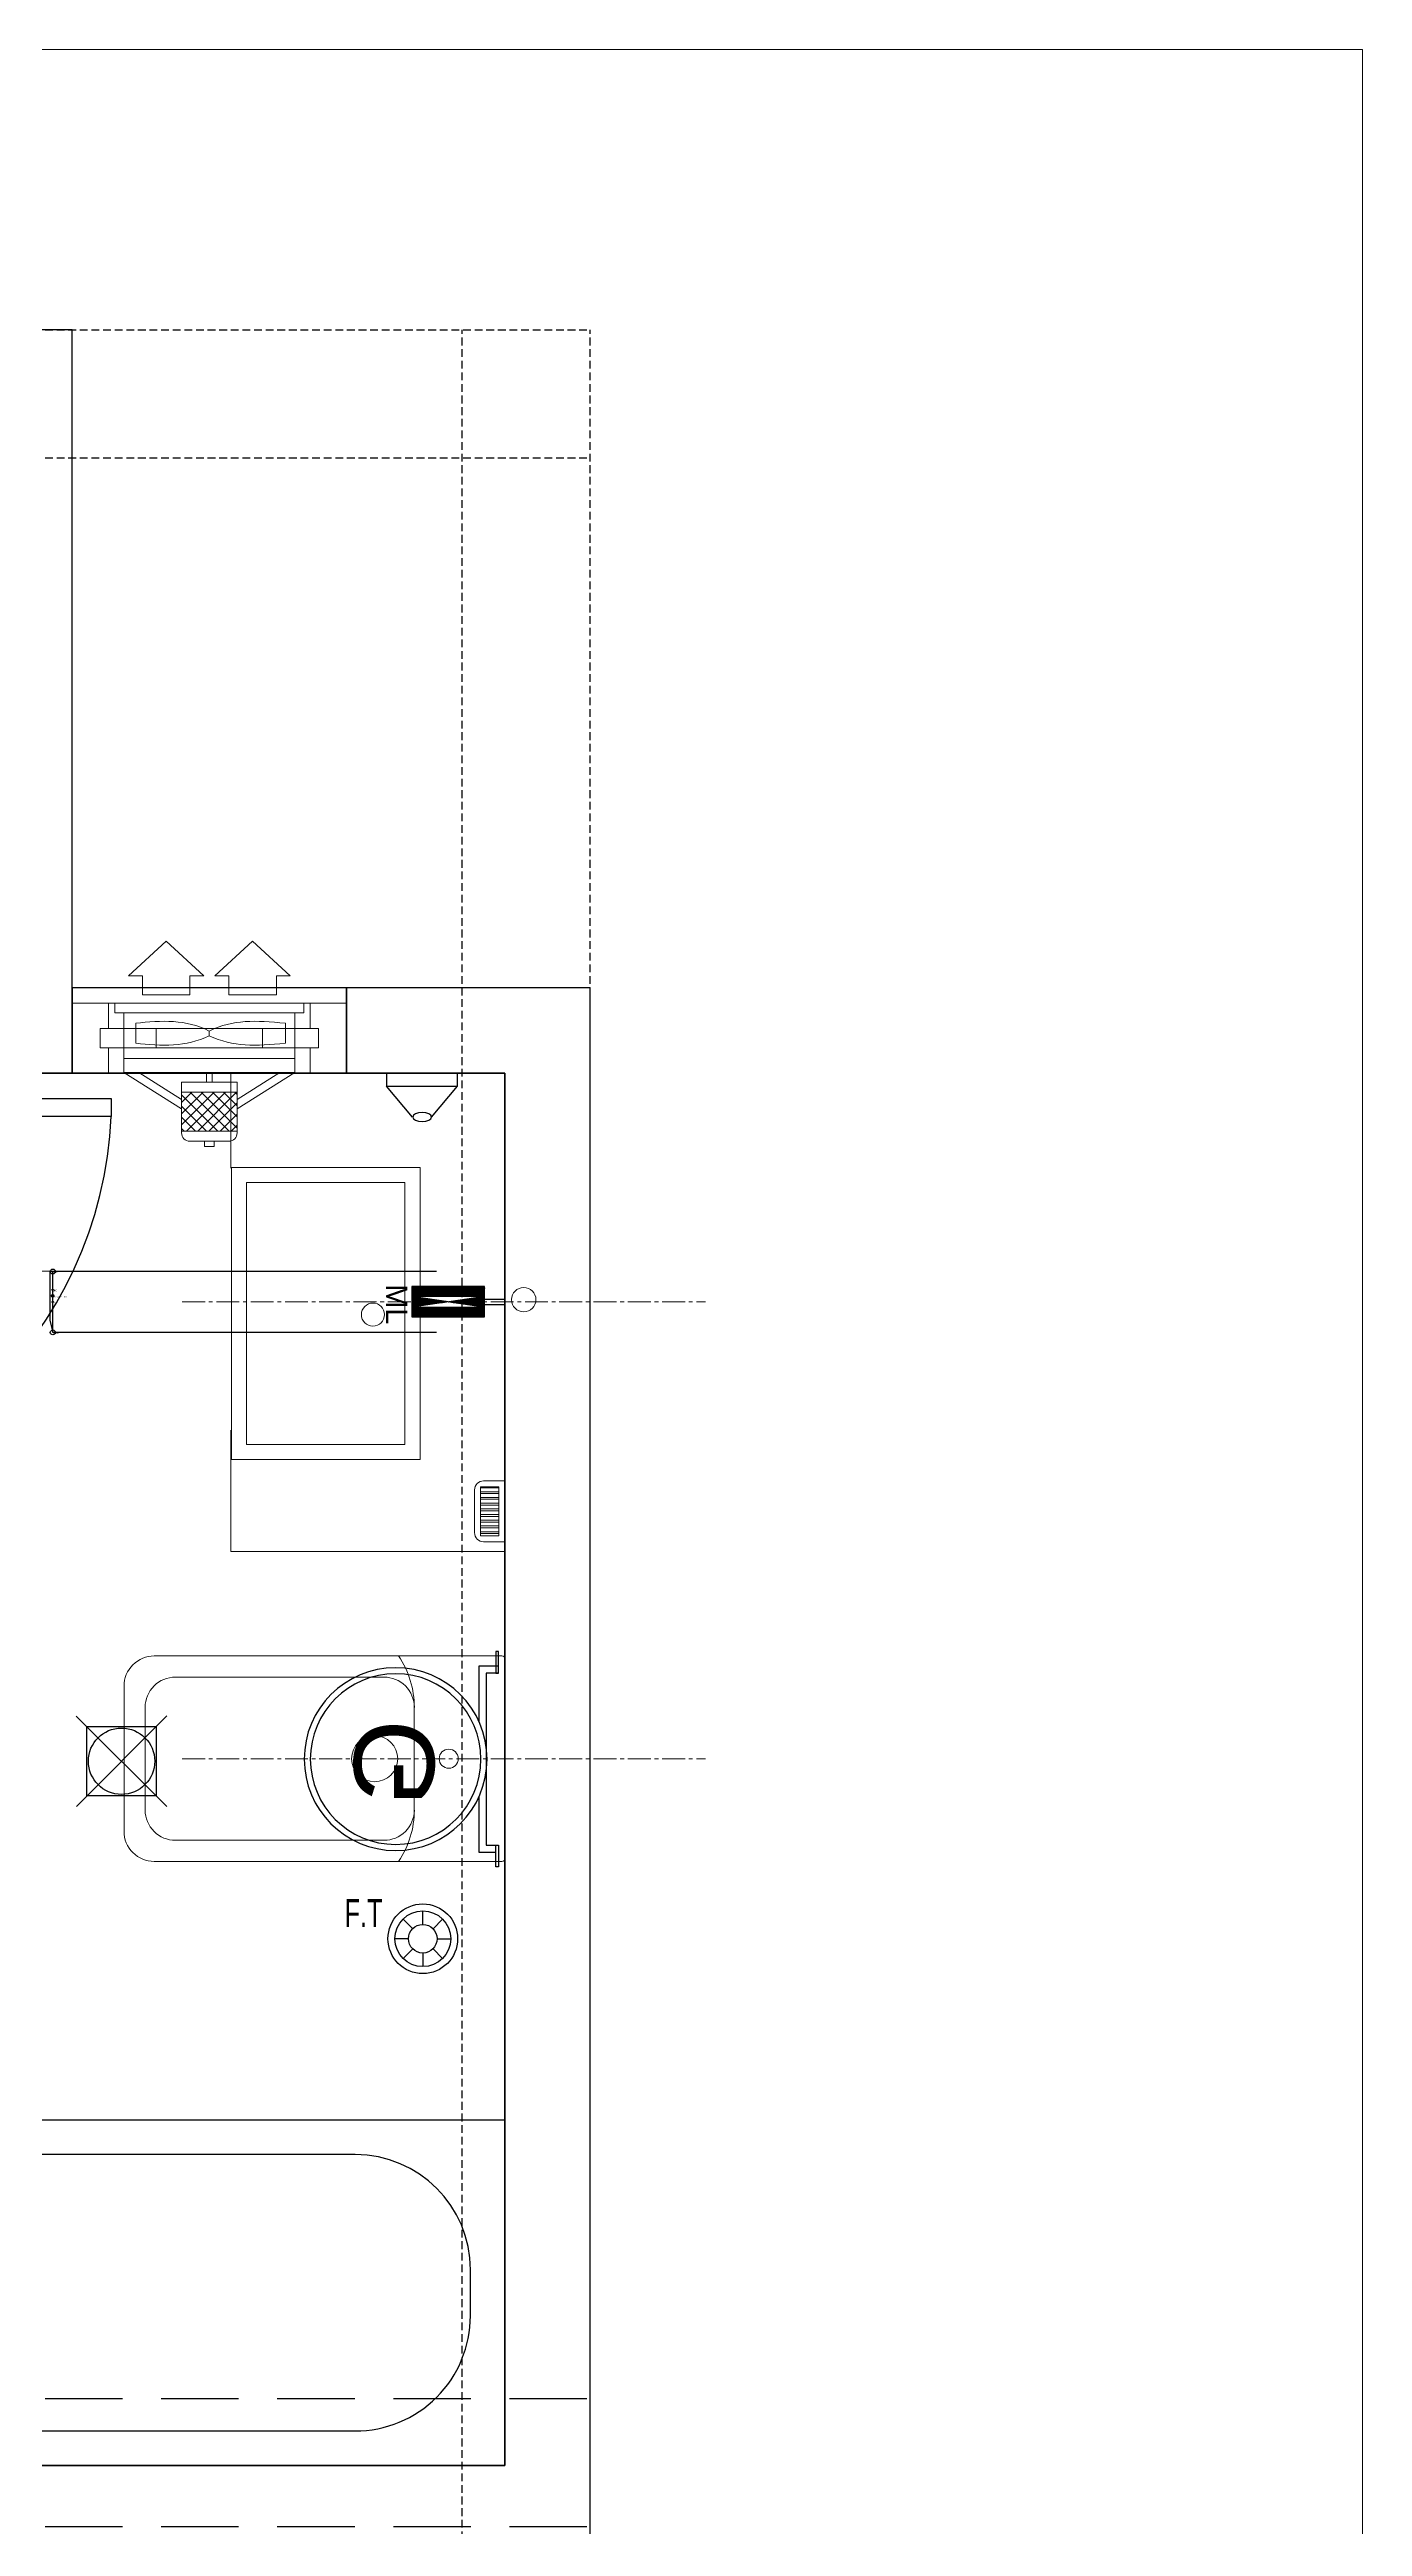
# Model space of a CAD drawing. Header units: millimetres. Extents: x 27934 to 36193, y -8056 to 1263.
# Drawn here: x 34039 to 36193, y -2802 to 1263 of the extents above; entities that cross this region are included whole.
import ezdxf

# ---------------------------------------------------------------- set-up
doc = ezdxf.new("R2010")
doc.units = ezdxf.units.MM
doc.header["$MEASUREMENT"] = 0
doc.linetypes.add('CENTER2', pattern=[1.125, 0.75, -0.125, 0.125, -0.125])
doc.linetypes.add('X-Type B1_lower NEW$0$HIDDENX2', pattern=[19.05, 12.7, -6.35])
for name, color, linetype in [('_CarpetFSI', 191, 'Continuous'), ('_ResiFSI', 190, 'Continuous'), ('_Window', 115, 'Continuous'), ('A-DOOR', 6, 'Continuous'), ('BEAM', 7, 'X-Type B1_lower NEW$0$HIDDENX2'), ('MIRROR LIGHT', 150, 'Continuous'), ('Pantry 1', 4, 'Continuous')]:
    doc.layers.add(name, color=color, linetype=linetype)
for name, color, linetype, lineweight in [('_MAA_Spec_Furniture', 251, 'Continuous', 13), ('A-GLAZ', 54, 'Continuous', 5), ('A-GLAZ-FRAM', 74, 'Continuous', 5), ('FUR', 9, 'Continuous', 9), ('FURNITURE', 250, 'Continuous', 13), ('KUTUPHANE', 4, 'Continuous', 30), ('PP-OUTER', 8, 'Continuous', 30), ('PP-TOILET 2', 8, 'Continuous', 30), ('SH - CWS', 180, 'Continuous', 30), ('SH-CEILING ROSE', 150, 'Continuous', 30), ('SH-Ele-Ceiling Light', 4, 'Continuous', 20), ('SH-Ele-EX fan', 3, 'Continuous', 20), ('SH-EQUIP.', 250, 'Continuous', 5), ('WALL', 8, 'Continuous', 30), ('WALL A', 7, 'Continuous', 5)]:
    doc.layers.add(name, color=color, linetype=linetype, lineweight=lineweight)
doc.styles.add('ARIAL', font='')
doc.styles.add('CEN', font='Century Gothic')
doc.styles.add('S2', font='romans.shx', dxfattribs={"width": 0.65, "height": 4})
doc.styles.get("Standard").update_dxf_attribs({"font": 'Arial.ttf'})
doc.styles.get('ARIAL').set_extended_font_data('Arial Baltic')

# ---------------------------------------------------------------- blocks, each defined once
blk = doc.blocks.new('GHGHGHGHG')
at = {"layer": 'SH-Ele-EX fan', "linetype": 'Continuous', "ltscale": 500}
h = blk.add_hatch(dxfattribs=at)
h.set_pattern_fill('ANSI37', color=186, scale=50, style=0)
h.paths.add_polyline_path([(420432.4, -531717), (420432.4, -531686.2), (420388.5, -531686.2), (420388.5, -531717)])
at = {"layer": 'SH-Ele-EX fan', "color": 214, "ltscale": 9}
for p, q in [((420346.5, -531594.2), (420376.3, -531566.8)), ((420406, -531594.2), (420376.3, -531566.8)), ((420414.9, -531594.2), (420444.6, -531566.8)), ((420474.4, -531594.2), (420444.6, -531566.8)), ((420357.5, -531594.2), (420346.5, -531594.2)), ((420357.5, -531594.2), (420357.5, -531609.1)), ((420395.1, -531594.2), (420406, -531594.2)), ((420395.1, -531594.2), (420395.1, -531609.1)), ((420425.8, -531594.2), (420414.9, -531594.2)), ((420425.8, -531594.2), (420425.8, -531609.1)), ((420463.4, -531594.2), (420463.4, -531609.1)), ((420463.4, -531594.2), (420474.4, -531594.2)), ((420357.5, -531609.1), (420395.1, -531609.1)), ((420463.4, -531609.1), (420425.8, -531609.1)), ((420478, -531659.5), (420478, -531670.6))]:
    blk.add_line(p, q, dxfattribs=at)
at = {"layer": 'SH-Ele-EX fan', "color": 214, "linetype": 'Continuous', "ltscale": 150}
for p, q in [((420350.3, -531647.5), (420350.3, -531631.6)), ((420410.5, -531641.6), (420410.5, -531637.6)), ((420468.6, -531631.6), (420468.6, -531647.5)), ((420342.9, -531659.5), (420342.9, -531670.6)), ((420342.9, -531670.6), (420478, -531670.6)), ((420342.9, -531670.6), (420388.5, -531699.4)), ((420388.5, -531699.4), (420342.9, -531670.6)), ((420388.5, -531692), (420354.7, -531670.6)), ((420408.3, -531678.3), (420408.3, -531670.6)), ((420412.6, -531678.3), (420412.6, -531670.6)), ((420478, -531670.6), (420432.4, -531699.4)), ((420432.4, -531699.4), (420478, -531670.6)), ((420432.4, -531692), (420466.2, -531670.6))]:
    blk.add_line(p, q, dxfattribs=at)
at = {"layer": 'SH-Ele-EX fan', "color": 7, "linetype": 'Continuous', "ltscale": 150}
for p, q in [((420388.5, -531686.2), (420432.4, -531686.2)), ((420388.5, -531717), (420432.4, -531717))]:
    blk.add_line(p, q, dxfattribs=at)
at = {"layer": 'SH-Ele-EX fan', "color": 214, "linetype": 'Continuous', "ltscale": 150}
for points in [[(420335.7, -531623.5), (420485.2, -531623.5), (420485.2, -531615.7), (420335.7, -531615.7)], [(420342.9, -531659.5), (420478, -531659.5), (420478, -531623.5), (420342.9, -531623.5)], [(420406.7, -531724.9), (420414.2, -531724.9), (420414.2, -531729), (420406.7, -531729)]]:
    blk.add_lwpolyline(points, close=True, dxfattribs=at)
blk.add_lwpolyline([(420388.5, -531678.3), (420432.4, -531678.3), (420432.4, -531718.4, -0.414214), (420425.9, -531724.9), (420395, -531724.9, -0.414214), (420388.5, -531718.4)], format="xyb", close=True, dxfattribs=at)
for points in [[(420350.3, -531631.6), (420362.3, -531630.6), (420381.9, -531628.8), (420401.1, -531633.1), (420410.5, -531637.8)], [(420350.3, -531647.5), (420362.3, -531648.4), (420381.9, -531650.3), (420401.1, -531646), (420410.5, -531641.6)], [(420468.6, -531631.6), (420458.6, -531630.6), (420439, -531628.8), (420419.8, -531633.1), (420410.5, -531637.8)], [(420468.6, -531647.5), (420458.6, -531648.4), (420439, -531650.3), (420419.8, -531646), (420410.5, -531641.6)]]:
    blk.add_open_spline(points, degree=3, knots=[0, 0, 0, 0, 12.206583, 23.888139, 23.888139, 23.888139, 23.888139], dxfattribs=at)
blk = doc.blocks.new('hghghghgh')
at = {"layer": 'SH-CEILING ROSE', "linetype": 'Continuous'}
for p, q in [((-359.12, 3797.89), (-362.08, 3794.4)), ((-356.99, 3797.89), (-354.03, 3794.4)), ((-362.08, 3792.94), (-362.08, 3794.4)), ((-362.08, 3794.4), (-354.03, 3794.4)), ((-362.08, 3792.94), (-354.03, 3792.94)), ((-354.03, 3794.4), (-354.03, 3792.94))]:
    blk.add_line(p, q, dxfattribs=at)
blk.add_ellipse((-358.05, 3797.89), major_axis=(-1.06, 0), ratio=0.4924, dxfattribs=at)
blk = doc.blocks.new('*U219')
at = {"lineweight": 0}
for p, q in [((2.34, 2.25), (15.27, 2.25)), ((5.4, 0.63), (12.21, 0.63)), ((12.21, -0.63), (5.4, -0.63)), ((15.27, -2.25), (2.34, -2.25))]:
    blk.add_line(p, q, dxfattribs=at)
at = {"layer": 'A-GLAZ-FRAM', "lineweight": 0}
for points in [[(0, 2.25), (0, -2.25), (2.34, -2.25), (2.34, -0.63), (1.8, -0.63), (1.8, 0.63), (2.34, 0.63), (2.34, 2.25)], [(17.61, 2.25), (17.61, -2.25), (15.27, -2.25), (15.27, -0.63), (15.81, -0.63), (15.81, 0.63), (15.27, 0.63), (15.27, 2.25)], [(1.8, -0.63), (1.8, 0.63), (5.4, 0.63), (5.4, -0.63)], [(15.81, -0.63), (15.81, 0.63), (12.21, 0.63), (12.21, -0.63)]]:
    blk.add_lwpolyline(points, close=True, dxfattribs=at)
blk = doc.blocks.new('*U220')
for points in [[(0, -0.583), (0, 0.583), (0.867, 0.583), (0.867, -0.117), (0.667, -0.117), (0.667, -0.583)], [(12, -0.583), (12, 0.583), (11.133, 0.583), (11.133, -0.117), (11.333, -0.117), (11.333, -0.583)], [(11.333, -0.583), (11.333, -11.241), (10.867, -11.24), (10.867, -0.583)]]:
    blk.add_lwpolyline(points, close=True)
at = {"color": 251}
blk.add_arc((11.333, -0.583), 10.667, 180, 267.49251, dxfattribs=at)
blk = doc.blocks.new('closet2')
for points in [[(-580, 170, 0.414214), (-630, 120), (-630, -120, 0.414214), (-580, -170), (-5, -170, 0.414214), (0, -165), (0, 165, 0.414214), (-5, 170)], [(-545, -135, -0.414214), (-595, -85), (-595, 85, -0.414214), (-545, 135), (-200, 135, -0.414214), (-150, 85), (-150, -85, -0.414214), (-200, -135)]]:
    blk.add_lwpolyline(points, format="xyb", close=True)
for centre, radius in [((-215.5, 0), 38.2), ((-93, 0), 15.8)]:
    blk.add_circle(centre, radius)
for centre, start, end in [((-302.5, 84.9), 0, 33.8883), ((-302.5, -84.9), 326.1117, 0)]:
    blk.add_arc(centre, 152.6, start, end)
blk = doc.blocks.new('GFDGRET')
at = {"layer": 'SH-EQUIP.', "linetype": 'Continuous', "lineweight": -3, "ltscale": 0.6}
for points in [[(-31254564.1, -21982861), (-31254575.8, -21982861), (-31254575.8, -21982828.6), (-31254484.4, -21982828.6)], [(-31254361.6, -21982828.6), (-31254270.3, -21982828.6), (-31254270.3, -21982856.3), (-31254282, -21982856.3)], [(-31254564.1, -21982861), (-31254564.1, -21982840.3), (-31254282, -21982840.3), (-31254282, -21982856.3)]]:
    blk.add_lwpolyline(points, dxfattribs=at)
for points in [[(-31254564, -21982861), (-31254599.6, -21982861), (-31254599.6, -21982856.3), (-31254564, -21982856.3)], [(-31254282, -21982861), (-31254246.4, -21982861), (-31254246.4, -21982856.3), (-31254282, -21982856.3)]]:
    blk.add_lwpolyline(points, close=True, dxfattribs=at)
for radius in [150, 140]:
    blk.add_circle((-31254423, -21982692), radius, dxfattribs=at)
at = {"layer": 'SH-EQUIP.', "linetype": 'Continuous', "lineweight": 40, "ltscale": 0.6, "insert": (-31255388.7, -21982757.1, 0), "char_height": 131.25, "width": 2198.979, "attachment_point": 7, "style": 'ARIAL'}
blk.add_mtext('\\pxi6.860571;\\fArial Baltic|b0|i0|c186|p34;\\C8;G', dxfattribs=at)
blk = doc.blocks.new('GRDST6')
at = {"layer": 'MIRROR LIGHT', "lineweight": 30, "ltscale": 0.6}
h = blk.add_hatch(dxfattribs=at)
h.set_pattern_fill('ANSI31', color=256)
h.set_pattern_definition([(45, (0, 0), (-0.0883883476483, 0.0883883476483), [])])
h.paths.add_polyline_path([(-29909156.5, -22409378.5), (-29909156.5, -22409270.1), (-29909201.6, -22409270.1), (-29909201.6, -22409378.5)])
edge = h.paths.add_edge_path(flags=17)
edge.add_line((-29909187.1, -22409378.5), (-29909187.1, -22409270.1))
edge.add_line((-29909171, -22409378.5), (-29909171, -22409270.1))
at = {"layer": 'MIRROR LIGHT', "color": 165, "lineweight": 30, "ltscale": 0.6, "true_color": 0x5e67af}
for p, q in [((-29909179, -22409239.5), (-29909212.7, -22409239.5)), ((-29909183, -22409270.1), (-29909183, -22409239.5)), ((-29909179, -22409239.5), (-29909145.4, -22409239.5)), ((-29909175.1, -22409270.1), (-29909175.1, -22409239.5))]:
    blk.add_line(p, q, dxfattribs=at)
at = {"layer": 'MIRROR LIGHT', "color": 4, "lineweight": 30}
for p, q in [((-29909187.1, -22409378.5), (-29909187.1, -22409270.1)), ((-29909171, -22409378.5), (-29909171, -22409270.1))]:
    blk.add_line(p, q, dxfattribs=at)
at = {"layer": 'MIRROR LIGHT', "lineweight": 30, "ltscale": 30}
blk.add_lwpolyline([(-29909156.5, -22409378.5), (-29909156.5, -22409270.1), (-29909201.6, -22409270.1), (-29909201.6, -22409378.5)], close=True, dxfattribs=at)
at = {"layer": 'MIRROR LIGHT', "lineweight": 30, "ltscale": 0.6, "insert": (-29909205, -22409384.9), "char_height": 32.094, "attachment_point": 1, "style": 'CEN'}
blk.add_mtext_dynamic_manual_height_columns('{\\C152;\\c12285479;ML}', width=59.85, gutter_width=66.9, heights=[0], dxfattribs=at)
blk = doc.blocks.new('SQUARE LIGHT')
at = {"layer": 'SH-Ele-Ceiling Light', "color": 174, "lineweight": 30}
for p, q in [((-31633700.8, -21510287.1), (-31633849.2, -21510138.9)), ((-31633700.9, -21510138.8), (-31633849.1, -21510287.2))]:
    blk.add_line(p, q, dxfattribs=at)
blk.add_lwpolyline([(-31633832.1, -21510155.9), (-31633717.9, -21510155.9), (-31633717.9, -21510270.1), (-31633832.1, -21510270.1)], close=True, dxfattribs=at)
at = {"layer": 'SH-Ele-Ceiling Light', "color": 4, "lineweight": 30}
blk.add_circle((-31633775, -21510213), 54.4, dxfattribs=at)
blk = doc.blocks.new('bathtub')
at = {"layer": 'KUTUPHANE'}
for p, q in [((376425.5, 228368.62), (376255.5, 228368.62)), ((376255.5, 228368.62), (376255.5, 228293.62)), ((376425.5, 228293.62), (376425.5, 228368.62)), ((376400.5, 228361.12), (376288, 228361.12)), ((376418, 228318.62), (376418, 228343.62)), ((376263, 228336.12), (376263, 228326.12)), ((376288, 228301.12), (376400.5, 228301.12)), ((376255.5, 228293.62), (376425.5, 228293.62))]:
    blk.add_line(p, q, dxfattribs=at)
blk.add_circle((376400.5, 228331.12), 2.5, dxfattribs=at)
for centre, radius, start, end in [((376288, 228336.12), 25, 90, 180), ((376400.5, 228343.62), 17.5, 0, 90), ((376288, 228326.12), 25, 180, 270), ((376400.5, 228318.62), 17.5, 270, 0)]:
    blk.add_arc(centre, radius, start, end, dxfattribs=at)
blk = doc.blocks.new('ft')
at = {"layer": 'Pantry 1', "color": 4, "lineweight": 30}
for p, q in [((375736.56, 228355.42), (375736.56, 228356.3)), ((375735.91, 228355.15), (375735.29, 228355.77)), ((375737.22, 228355.15), (375737.84, 228355.77)), ((375735.64, 228354.5), (375734.76, 228354.5)), ((375735.91, 228353.85), (375735.29, 228353.23)), ((375736.56, 228353.58), (375736.56, 228352.7)), ((375737.22, 228353.85), (375737.84, 228353.23)), ((375737.49, 228354.5), (375738.36, 228354.5))]:
    blk.add_line(p, q, dxfattribs=at)
for radius in [2.25, 1.8, 0.923]:
    blk.add_circle((375736.56, 228354.5), radius, dxfattribs=at)
at = {"layer": 'Pantry 1', "color": 4, "linetype": 'Continuous', "lineweight": 13, "insert": (375733.96, 228357.06), "char_height": 1.8002, "attachment_point": 3, "style": 'S2'}
blk.add_mtext_dynamic_manual_height_columns('{\\fArial|b0|i0|c0|p0;F.T}', width=3.3878, gutter_width=20, heights=[0], dxfattribs=at)
blk = doc.blocks.new('wbf')
at = {"lineweight": 0, "ltscale": 60}
blk.add_circle((34569.6, -813, 0), 19, dxfattribs=at)
at = {"layer": 'FUR'}
for points in [[(34337.3, -1050.9), (34337.3, -571.3), (34647, -571.3), (34647, -1050.9)], [(34362.3, -1025.9), (34362.3, -596.3), (34622, -596.3), (34622, -1025.9)]]:
    blk.add_lwpolyline(points, close=True, dxfattribs=at)

msp = doc.modelspace()

# ---------------------------------------------------------------- hatches: boundary and pattern name
at = {"layer": '_MAA_Spec_Furniture'}
h = msp.add_hatch(dxfattribs=at)
h.set_pattern_fill('ANSI32', color=253, scale=25, angle=225)
h.set_pattern_definition([(180, (-9721404.281, -2568409.891), (-2e-15, 9.375), []), (180, (-9721407.406, -2568413.016), (-2e-15, 9.375), [])])
h.paths.add_polyline_path([(34776.2, -1175.8), (34746.2, -1175.8), (34746.2, -1095.8), (34776.2, -1095.8)])

# ---------------------------------------------------------------- linework, layer by layer
for p, q in [((34039.8, -742.2), (33401.7, -734.1)), ((34674, -742.2), (34044.3, -742.2)), ((34674, -842.2), (34044.3, -842.2))]:
    msp.add_line(p, q)
msp.add_lwpolyline([(34044.3, -742.2), (34039.3, -742.2), (34039.3, -822.2), (34044.3, -842.2), (34044.3, -742.2)])
at = {"color": 4}
for centre, radius in [((34044.3, -742.2), 4), ((34044.3, -742.2), 4), ((34044.3, -742.2), 4), ((34044.3, -742.2), 4), ((34044.3, -742.2), 4), ((34044.3, -742.2), 4), ((34044.3, -742.2), 4), ((34044.3, -742.2), 4), ((34044.3, -742.2), 4), ((34044.3, -742.2), 4), ((34044.3, -742.2), 4), ((34044.3, -772.2), 1), ((34044.3, -772.2), 1), ((34044.3, -772.2), 1), ((34044.3, -772.2), 1), ((34044.3, -772.2), 1), ((34044.3, -772.2), 1), ((34044.3, -772.2), 1), ((34044.3, -772.2), 1), ((34044.3, -772.2), 1), ((34044.3, -772.2), 1), ((34044.3, -772.2), 1), ((34044.3, -772.2), 1), ((34044.3, -772.2), 1), ((34044.3, -772.2), 1), ((34044.3, -772.2), 1), ((34044.3, -772.2), 1), ((34044.3, -772.2), 1), ((34044.3, -772.2), 1), ((34044.3, -772.2), 1), ((34044.3, -772.2), 1), ((34044.3, -772.2), 1), ((34044.3, -772.2), 1), ((34044.3, -842.2), 4), ((34044.3, -842.2), 4), ((34044.3, -842.2), 4), ((34044.3, -842.2), 4), ((34044.3, -842.2), 4), ((34044.3, -842.2), 4), ((34044.3, -842.2), 4), ((34044.3, -842.2), 4), ((34044.3, -842.2), 4), ((34044.3, -842.2), 4), ((34044.3, -842.2), 4)]:
    msp.add_circle(centre, radius, dxfattribs=at)
msp.add_circle((34044.3, -782.2), 2)
at = {"color": 1}
msp.add_circle((34044.3, -792.2), 1, dxfattribs=at)
msp.add_circle((34044.3, -792.2), 1, dxfattribs=at)
msp.add_circle((34044.3, -792.2), 1, dxfattribs=at)
msp.add_circle((34044.3, -792.2), 1, dxfattribs=at)
msp.add_circle((34044.3, -792.2), 1, dxfattribs=at)
msp.add_circle((34044.3, -792.2), 1, dxfattribs=at)
msp.add_circle((34044.3, -792.2), 1, dxfattribs=at)
msp.add_circle((34044.3, -792.2), 1, dxfattribs=at)
msp.add_circle((34044.3, -792.2), 1, dxfattribs=at)
msp.add_circle((34044.3, -792.2), 1, dxfattribs=at)
msp.add_circle((34044.3, -792.2), 1, dxfattribs=at)
at = {"color": 3}
msp.add_circle((34044.3, -792.2), 1, dxfattribs=at)
msp.add_circle((34044.3, -792.2), 1, dxfattribs=at)
msp.add_circle((34044.3, -792.2), 1, dxfattribs=at)
msp.add_circle((34044.3, -792.2), 1, dxfattribs=at)
msp.add_circle((34044.3, -792.2), 1, dxfattribs=at)
msp.add_circle((34044.3, -792.2), 1, dxfattribs=at)
msp.add_circle((34044.3, -792.2), 1, dxfattribs=at)
msp.add_circle((34044.3, -792.2), 1, dxfattribs=at)
msp.add_circle((34044.3, -792.2), 1, dxfattribs=at)
msp.add_circle((34044.3, -792.2), 1, dxfattribs=at)
msp.add_circle((34044.3, -792.2), 1, dxfattribs=at)
at = {"layer": '_CarpetFSI'}
msp.add_lwpolyline([(35261.2, -4896.8), (33851.2, -4896.8), (33851.2, -2701.8), (34786.2, -2701.8), (34786.2, -416.8), (33936.2, -416.8), (33936.2, 663.2), (30501.2, 663.2), (30501.2, -556.8), (28266.2, -556.8), (28266.2, -7641.8), (35261.2, -7641.8)], close=True, dxfattribs=at)
at = {"layer": '_MAA_Spec_Furniture', "color": 253, "elevation": 0}
msp.add_lwpolyline([(34786.2, -1185.8), (34751.2, -1185.8, -0.414214), (34736.2, -1170.8), (34736.2, -1100.8, -0.414214), (34751.2, -1085.8), (34786.2, -1085.8)], format="xyb", close=True, dxfattribs=at)
msp.add_lwpolyline([(34776.2, -1175.8), (34746.2, -1175.8), (34746.2, -1095.8), (34776.2, -1095.8)], close=True, dxfattribs=at)
at = {"layer": '_ResiFSI'}
msp.add_lwpolyline([(33991.2, -2841.8), (34926.2, -2841.8), (34926.2, -276.8), (34076.2, -276.8), (34076.2, 803.2), (28126.2, 803.2), (28126.2, -7781.8), (35401.2, -7781.8), (35401.2, -4756.8), (33991.2, -4756.8)], close=True, dxfattribs=at)
at = {"layer": '_Window'}
msp.add_lwpolyline([(34526.2, -276.8), (34076.2, -276.8), (34076.2, -416.8), (34526.2, -416.8)], close=True, dxfattribs=at)
msp.add_lwpolyline([(34526.2, -276.8), (34076.2, -276.8), (34076.2, -416.8), (34526.2, -416.8)], close=True, dxfattribs=at)
at = {"layer": 'BEAM'}
for p, q in [((28126.2, 803.2), (34926.2, 803.2)), ((34716.2, -2841.8), (34716.2, 803.2)), ((34926.2, -2841.8), (34926.2, 803.2)), ((28126.2, 593.2), (34926.2, 593.2))]:
    msp.add_line(p, q, dxfattribs=at)
at = {"layer": 'BEAM', "ltscale": 10}
for p, q in [((28126.2, -2591.8), (34926.2, -2591.8)), ((28126.2, -2801.8), (34926.2, -2801.8))]:
    msp.add_line(p, q, dxfattribs=at)
at = {"layer": 'FUR'}
msp.add_lwpolyline([(34336.2, -1002.5), (34336.2, -1201.8), (34786.2, -1201.8), (34786.2, -416.8), (34336.2, -416.8), (34336.2, -572.9)], dxfattribs=at)
at = {"layer": 'FURNITURE', "linetype": 'CENTER2', "ltscale": 50}
for p, q in [((34256.6, -791.8), (35115, -791.8)), ((34256.6, -1541.8), (35115, -1541.8))]:
    msp.add_line(p, q, dxfattribs=at)
at = {"layer": 'PP-OUTER', "lineweight": 0, "ltscale": 60}
msp.add_lwpolyline([(36192.9, -8055.8), (27933.9, -8055.8), (27933.9, 1263.2), (36192.9, 1263.2)], close=True, dxfattribs=at)
at = {"layer": 'PP-TOILET 2', "lineweight": 0, "ltscale": 60}
msp.add_lwpolyline([(34786.2, -416.8), (33501.2, -416.8), (33501.2, -2701.8), (34786.2, -2701.8)], close=True, dxfattribs=at)
at = {"layer": 'SH - CWS', "linetype": 'Continuous', "lineweight": 0, "ltscale": 0.6}
msp.add_circle((34817, -788.4), 20, dxfattribs=at)
at = {"layer": 'WALL A', "linetype": 'Continuous', "lineweight": 30, "ltscale": 0.6}
for points in [[(34076.2, 803.2), (31701.2, 803.2), (31701.2, 663.2), (33936.2, 663.2), (33936.2, -416.8), (34076.2, -416.8), (34076.2, -276.8)], [(34926.2, -276.8), (34526.2, -276.8), (34526.2, -416.8), (34786.2, -416.8), (34786.2, -2701.8), (33851.2, -2701.8), (33851.2, -3041.8), (33991.2, -3041.8), (33991.2, -2841.8), (34926.2, -2841.8)]]:
    msp.add_lwpolyline(points, close=True, dxfattribs=at)

# ---------------------------------------------------------------- block references
msp.add_blockref('wbf', (0, 0))
at = {"color": 1, "linetype": 'Continuous', "lineweight": 13, "xscale": 25.40415704388033, "yscale": 25.40415704388033, "zscale": 25.40415704388033}
msp.add_blockref('ft', (-9510619.2, -5802990.9), dxfattribs=at)
at = {"color": 1, "linetype": 'Continuous', "lineweight": 13, "xscale": 7.558823529355557, "yscale": 7.558823529355557, "zscale": 7.558823529355557, "rotation": 180.0000000003065}
msp.add_blockref('bathtub', (2878835.1, 1723496.3), dxfattribs=at)
at = {"layer": 'A-DOOR', "xscale": 62.5, "yscale": 62.5, "zscale": 62.5, "rotation": 90.0000000145142}
msp.add_blockref('*U220', (33437.6, -1166.8), dxfattribs=at)
at = {"layer": 'A-GLAZ', "xscale": 25.55555555554892, "yscale": 25.55555555554892, "zscale": 25.55555555554892, "rotation": 180.001164439392}
msp.add_blockref('*U219', (34526.2, -359.3), dxfattribs=at)
at = {"layer": 'FUR', "xscale": 0.9920876710141271, "yscale": 0.9920876710141271, "zscale": 0.9920876710141271}
msp.add_blockref('closet2', (34786.2, -1541.8), dxfattribs=at)
at = {"layer": 'MIRROR LIGHT', "lineweight": 30, "xscale": 1.1, "yscale": 1.1, "zscale": 1.1, "rotation": 270}
msp.add_blockref('GRDST6', (24684949.6, -32900888.8), dxfattribs=at)
at = {"layer": 'SH-CEILING ROSE', "lineweight": 0, "xscale": -14.51495151513896, "yscale": 14.51495151513896, "zscale": 14.51495151513896, "rotation": 180}
msp.add_blockref('hghghghgh', (39847.3, 54637.5, 0), dxfattribs=at)
at = {"layer": 'SH-Ele-EX fan', "lineweight": 0, "xscale": -2.07621315053326, "yscale": 2.07621315053326, "zscale": 2.07621315053326}
msp.add_blockref('GHGHGHGHG', (907162.9, 1103445.8), dxfattribs=at)
at = {"layer": 'SH-EQUIP.', "linetype": 'Continuous', "lineweight": 40, "ltscale": 0.6, "xscale": -1, "rotation": 90}
msp.add_blockref('GFDGRET', (-21948085.2, -31255965.5), dxfattribs=at)
at = {"layer": 'WALL', "lineweight": 0}
msp.add_blockref('SQUARE LIGHT', (31667932.1, 21508667.1), dxfattribs=at)

# ---------------------------------------------------------------- texts
at = {"char_height": 2.5, "attachment_point": 1}
for s, insert in [('point1', (34044.3, -742.2)), ('point1', (34044.3, -742.2)), ('point1', (34044.3, -742.2)), ('point1', (34044.3, -742.2)), ('point1', (34044.3, -742.2)), ('point1', (34044.3, -742.2)), ('point1', (34044.3, -742.2)), ('point1', (34044.3, -742.2)), ('point1', (34044.3, -742.2)), ('point1', (34044.3, -742.2)), ('point1', (34044.3, -742.2)), ('20.0', (34044.3, -772.2)), ('CP', (34044.3, -772.2)), ('20.0', (34044.3, -772.2)), ('CP', (34044.3, -772.2)), ('20.0', (34044.3, -772.2)), ('CP', (34044.3, -772.2)), ('20.0', (34044.3, -772.2)), ('CP', (34044.3, -772.2)), ('20.0', (34044.3, -772.2)), ('CP', (34044.3, -772.2)), ('20.0', (34044.3, -772.2)), ('CP', (34044.3, -772.2)), ('20.0', (34044.3, -772.2)), ('CP', (34044.3, -772.2)), ('20.0', (34044.3, -772.2)), ('CP', (34044.3, -772.2)), ('20.0', (34044.3, -772.2)), ('CP', (34044.3, -772.2)), ('20.0', (34044.3, -772.2)), ('CP', (34044.3, -772.2)), ('20.0', (34044.3, -772.2)), ('CP', (34044.3, -772.2)), ('wo_walla_point', (34044.3, -782.2)), ('SL', (34044.3, -792.2)), ('SL', (34044.3, -792.2)), ('SL', (34044.3, -792.2)), ('SL', (34044.3, -792.2)), ('SL', (34044.3, -792.2)), ('SL', (34044.3, -792.2)), ('SL', (34044.3, -792.2)), ('SL', (34044.3, -792.2)), ('SL', (34044.3, -792.2)), ('SL', (34044.3, -792.2)), ('SL', (34044.3, -792.2)), ('L', (34044.3, -792.2)), ('L', (34044.3, -792.2)), ('L', (34044.3, -792.2)), ('L', (34044.3, -792.2)), ('L', (34044.3, -792.2)), ('L', (34044.3, -792.2)), ('L', (34044.3, -792.2)), ('L', (34044.3, -792.2)), ('L', (34044.3, -792.2)), ('L', (34044.3, -792.2)), ('L', (34044.3, -792.2)), ('point2', (34044.3, -842.2)), ('point2', (34044.3, -842.2)), ('point2', (34044.3, -842.2)), ('point2', (34044.3, -842.2)), ('point2', (34044.3, -842.2)), ('point2', (34044.3, -842.2)), ('point2', (34044.3, -842.2)), ('point2', (34044.3, -842.2)), ('point2', (34044.3, -842.2)), ('point2', (34044.3, -842.2)), ('point2', (34044.3, -842.2))]:
    msp.add_mtext(s, dxfattribs=dict(at, insert=insert))

doc.saveas('drawing.dxf')
